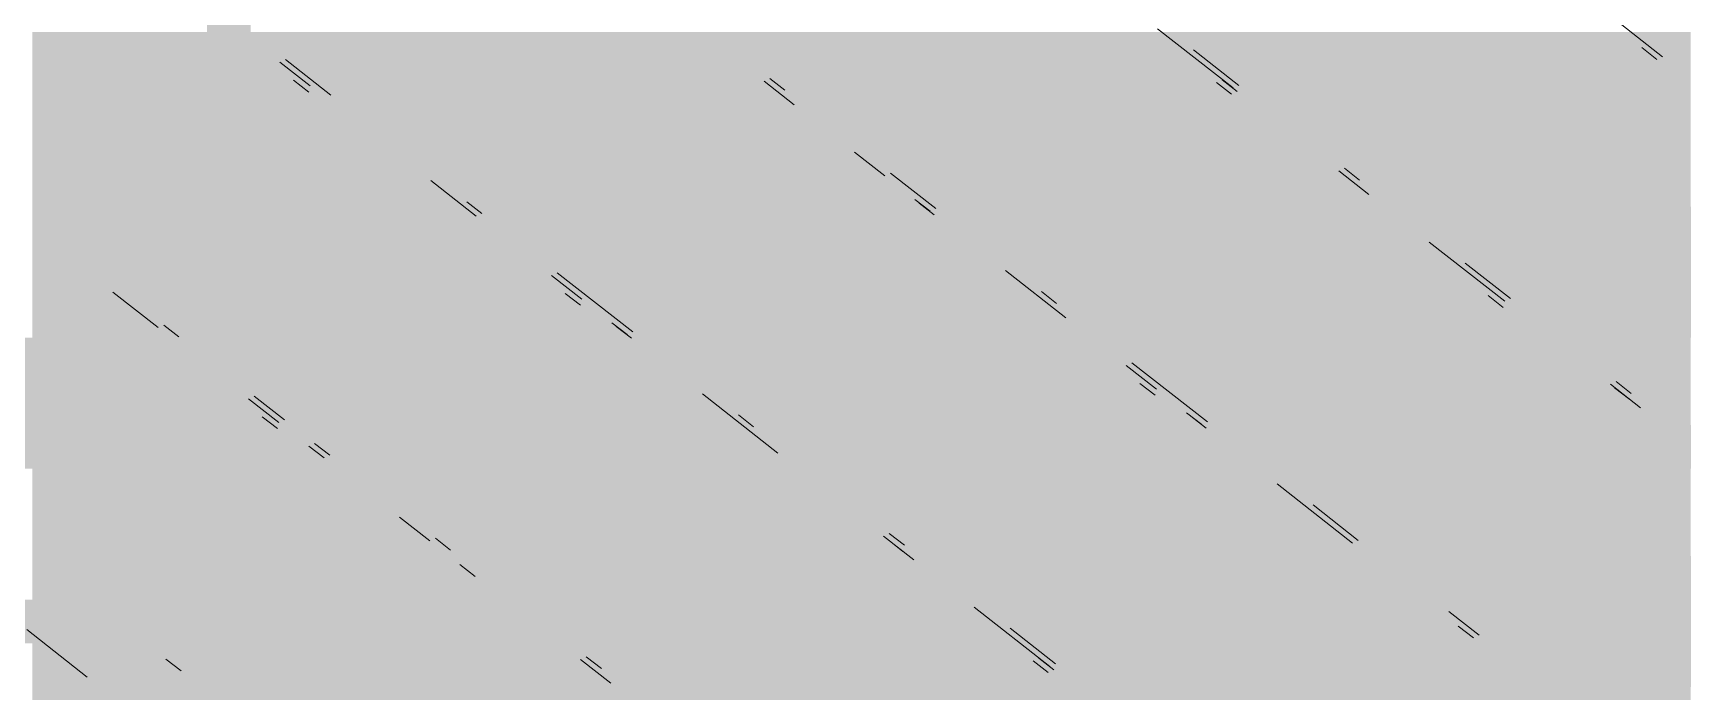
# Paper-space layout '03 3D Building and Roof' of a CAD drawing. Header units: millimetres. Extents: x 5 to 415, y 5 to 292.
# Drawn here: x 281.434 to 285.077, y 75.566 to 77.021 of the extents above; entities that cross this region are included whole.
import ezdxf

# ---------------------------------------------------------------- set-up
doc = ezdxf.new("R2010")
doc.units = ezdxf.units.MM
doc.layers.add('EXISTING', color=7, linetype='Continuous')
doc.layers.add('IMAGES', color=7, linetype='Continuous')

# ---------------------------------------------------------------- blocks, each defined once
blk = doc.blocks.new('SHEET_03')
at = {"layer": 'EXISTING', "color": 250, "lineweight": 9}
for p, q in [((283.9171, 77.0301), (284.0837, 76.8993)), ((285.0318, 76.9682), (284.9319, 77.0466)), ((284.986, 76.9885), (285.0194, 76.9623)), ((281.9791, 76.9564), (282.0458, 76.904)), ((282.0916, 76.8837), (281.9916, 76.9622)), ((284.0962, 76.9051), (283.9962, 76.9836)), ((282.0427, 76.8904), (282.0094, 76.9165)), ((283.0481, 76.9147), (283.1147, 76.8624)), ((283.0939, 76.8944), (283.0606, 76.9206)), ((284.0806, 76.8856), (284.0473, 76.9118)), ((284.0931, 76.8915), (284.0598, 76.9176)), ((283.248, 76.7578), (283.3147, 76.7055)), ((282.3124, 76.6948), (282.4124, 76.6163)), ((283.4272, 76.6329), (283.3272, 76.7113)), ((284.317, 76.7162), (284.3836, 76.6638)), ((284.3628, 76.6959), (284.3295, 76.722)), ((282.4249, 76.6222), (282.3915, 76.6483)), ((283.3813, 76.6531), (283.4147, 76.627)), ((283.4241, 76.6192), (283.3908, 76.6453)), ((284.5169, 76.5592), (284.6836, 76.4284)), ((284.6961, 76.4343), (284.5961, 76.5128)), ((282.579, 76.4855), (282.6457, 76.4332)), ((282.7581, 76.3606), (282.5915, 76.4914)), ((283.5813, 76.4962), (283.7146, 76.3916)), ((281.61, 76.4486), (281.71, 76.3702)), ((282.6426, 76.4195), (282.6093, 76.4457)), ((283.6938, 76.4236), (283.6604, 76.4497)), ((284.6805, 76.4147), (284.6472, 76.4409)), ((281.7558, 76.3499), (281.7225, 76.376)), ((282.7123, 76.3809), (282.7456, 76.3547)), ((282.7551, 76.3469), (282.7217, 76.373)), ((284.027, 76.162), (283.8604, 76.2928)), ((283.8479, 76.2869), (283.9146, 76.2346)), ((281.9891, 76.1668), (281.9225, 76.2191)), ((282.9123, 76.2239), (283.0789, 76.0931)), ((283.9115, 76.2209), (283.8782, 76.2471)), ((284.9169, 76.2453), (284.9835, 76.193)), ((284.9596, 76.2113), (284.9263, 76.2375)), ((284.9627, 76.225), (284.9294, 76.2512)), ((281.91, 76.2132), (281.9766, 76.1609)), ((283.9812, 76.1823), (284.0145, 76.1561)), ((281.9736, 76.1472), (281.9402, 76.1734)), ((283.0247, 76.1513), (282.9914, 76.1775)), ((284.024, 76.1483), (283.9906, 76.1745)), ((282.0891, 76.0883), (282.0558, 76.1144)), ((282.0433, 76.1086), (282.0766, 76.0824)), ((284.1812, 76.0253), (284.3478, 75.8945)), ((284.3603, 75.9004), (284.2603, 75.9789)), ((282.2432, 75.9516), (282.3099, 75.8993)), ((282.3557, 75.879), (282.3224, 75.9052)), ((283.3122, 75.91), (283.3788, 75.8577)), ((283.3549, 75.876), (283.3216, 75.9022)), ((283.358, 75.8897), (283.3247, 75.9159)), ((282.3765, 75.847), (282.4099, 75.8208)), ((283.5121, 75.753), (283.6788, 75.6223)), ((284.6269, 75.6911), (284.5603, 75.7435)), ((284.5811, 75.7114), (284.6144, 75.6853)), ((281.4203, 75.7034), (281.5536, 75.5987)), ((283.6913, 75.6281), (283.5913, 75.7066)), ((281.7608, 75.6124), (281.7275, 75.6385)), ((282.6431, 75.6377), (282.7098, 75.5854)), ((282.689, 75.6174), (282.6556, 75.6436)), ((283.6882, 75.6144), (283.6549, 75.6406)), ((283.6757, 75.6086), (283.6424, 75.6347))]:
    blk.add_line(p, q, dxfattribs=at)
at = {"layer": 'IMAGES', "color": 7}
for points in [[(281.8182, 76.9267), (281.9145, 76.9267), (281.8182, 77.1195), (281.9145, 77.1195)], [(281.4327, 76.9267), (281.7218, 76.9267), (281.4327, 77.0231), (281.7218, 77.0231)], [(281.7218, 76.9267), (281.8182, 76.9267), (281.7218, 77.0231), (281.8182, 77.0231)], [(281.9145, 76.9267), (282.0109, 76.9267), (281.9145, 77.0231), (282.0109, 77.0231)], [(282.0109, 76.9267), (282.1073, 76.9267), (282.0109, 77.0231), (282.1073, 77.0231)], [(282.1073, 76.9267), (282.2036, 76.9267), (282.1073, 77.0231), (282.2036, 77.0231)], [(282.2036, 76.9267), (282.6855, 76.9267), (282.2036, 77.0231), (282.6855, 77.0231)], [(282.6855, 76.9267), (282.7818, 76.9267), (282.6855, 77.0231), (282.7818, 77.0231)], [(282.7818, 76.9267), (282.8782, 76.9267), (282.7818, 77.0231), (282.8782, 77.0231)], [(282.8782, 76.9267), (283.0709, 76.9267), (282.8782, 77.0231), (283.0709, 77.0231)], [(283.0709, 76.9267), (283.2636, 76.9267), (283.0709, 77.0231), (283.2636, 77.0231)], [(283.2636, 76.9267), (283.7455, 76.9267), (283.2636, 77.0231), (283.7455, 77.0231)], [(283.7455, 76.9267), (283.8418, 76.9267), (283.7455, 77.0231), (283.8418, 77.0231)], [(283.8418, 76.9267), (283.9382, 76.9267), (283.8418, 77.0231), (283.9382, 77.0231)], [(283.9382, 76.9267), (284.1309, 76.9267), (283.9382, 77.0231), (284.1309, 77.0231)], [(284.1309, 76.9267), (284.2273, 76.9267), (284.1309, 77.0231), (284.2273, 77.0231)], [(284.2273, 76.9267), (284.3236, 76.9267), (284.2273, 77.0231), (284.3236, 77.0231)], [(284.3236, 76.9267), (284.8055, 76.9267), (284.3236, 77.0231), (284.8055, 77.0231)], [(284.8055, 76.9267), (284.9018, 76.9267), (284.8055, 77.0231), (284.9018, 77.0231)], [(284.9018, 76.9267), (285.0945, 76.9267), (284.9018, 77.0231), (285.0945, 77.0231)], [(281.4327, 76.8303), (281.5291, 76.8303), (281.4327, 76.9267), (281.5291, 76.9267)], [(281.5291, 76.8303), (281.8182, 76.8303), (281.5291, 76.9267), (281.8182, 76.9267)], [(281.8182, 76.8303), (281.9145, 76.8303), (281.8182, 76.9267), (281.9145, 76.9267)], [(281.9145, 76.8303), (282.0109, 76.8303), (281.9145, 76.9267), (282.0109, 76.9267)], [(282.0109, 76.8303), (282.2036, 76.8303), (282.0109, 76.9267), (282.2036, 76.9267)], [(282.2036, 76.8303), (282.3, 76.8303), (282.2036, 76.9267), (282.3, 76.9267)], [(282.3, 76.8303), (282.3964, 76.8303), (282.3, 76.9267), (282.3964, 76.9267)], [(282.3964, 76.8303), (282.8782, 76.8303), (282.3964, 76.9267), (282.8782, 76.9267)], [(282.8782, 76.8303), (282.9745, 76.8303), (282.8782, 76.9267), (282.9745, 76.9267)], [(282.9745, 76.8303), (283.1673, 76.8303), (282.9745, 76.9267), (283.1673, 76.9267)], [(283.1673, 76.8303), (283.2636, 76.8303), (283.1673, 76.9267), (283.2636, 76.9267)], [(283.2636, 76.8303), (283.36, 76.8303), (283.2636, 76.9267), (283.36, 76.9267)], [(283.36, 76.8303), (283.8418, 76.8303), (283.36, 76.9267), (283.8418, 76.9267)], [(283.8418, 76.8303), (283.9382, 76.8303), (283.8418, 76.9267), (283.9382, 76.9267)], [(283.9382, 76.8303), (284.0345, 76.8303), (283.9382, 76.9267), (284.0345, 76.9267)], [(284.0345, 76.8303), (284.2273, 76.8303), (284.0345, 76.9267), (284.2273, 76.9267)], [(284.2273, 76.8303), (284.3236, 76.8303), (284.2273, 76.9267), (284.3236, 76.9267)], [(284.3236, 76.8303), (284.42, 76.8303), (284.3236, 76.9267), (284.42, 76.9267)], [(284.42, 76.8303), (284.9982, 76.8303), (284.42, 76.9267), (284.9982, 76.9267)], [(284.9982, 76.8303), (285.0945, 76.8303), (284.9982, 76.9267), (285.0945, 76.9267)], [(281.4327, 76.7339), (281.5291, 76.7339), (281.4327, 76.8303), (281.5291, 76.8303)], [(281.5291, 76.7339), (281.6255, 76.7339), (281.5291, 76.8303), (281.6255, 76.8303)], [(281.6255, 76.7339), (281.9145, 76.7339), (281.6255, 76.8303), (281.9145, 76.8303)], [(281.9145, 76.7339), (282.0109, 76.7339), (281.9145, 76.8303), (282.0109, 76.8303)], [(282.0109, 76.7339), (282.1073, 76.7339), (282.0109, 76.8303), (282.1073, 76.8303)], [(282.1073, 76.7339), (282.2036, 76.7339), (282.1073, 76.8303), (282.2036, 76.8303)], [(282.2036, 76.7339), (282.3, 76.7339), (282.2036, 76.8303), (282.3, 76.8303)], [(282.3, 76.7339), (282.3964, 76.7339), (282.3, 76.8303), (282.3964, 76.8303)], [(282.3964, 76.7339), (282.4927, 76.7339), (282.3964, 76.8303), (282.4927, 76.8303)], [(282.4927, 76.7339), (282.9745, 76.7339), (282.4927, 76.8303), (282.9745, 76.8303)], [(282.9745, 76.7339), (283.0709, 76.7339), (282.9745, 76.8303), (283.0709, 76.8303)], [(283.0709, 76.7339), (283.1673, 76.7339), (283.0709, 76.8303), (283.1673, 76.8303)], [(283.1673, 76.7339), (283.2636, 76.7339), (283.1673, 76.8303), (283.2636, 76.8303)], [(283.2636, 76.7339), (283.36, 76.7339), (283.2636, 76.8303), (283.36, 76.8303)], [(283.36, 76.7339), (283.4564, 76.7339), (283.36, 76.8303), (283.4564, 76.8303)], [(283.4564, 76.7339), (284.0345, 76.7339), (283.4564, 76.8303), (284.0345, 76.8303)], [(284.0345, 76.7339), (284.1309, 76.7339), (284.0345, 76.8303), (284.1309, 76.8303)], [(284.1309, 76.7339), (284.3236, 76.7339), (284.1309, 76.8303), (284.3236, 76.8303)], [(284.3236, 76.7339), (284.42, 76.7339), (284.3236, 76.8303), (284.42, 76.8303)], [(284.42, 76.7339), (284.5164, 76.7339), (284.42, 76.8303), (284.5164, 76.8303)], [(284.5164, 76.7339), (284.9982, 76.7339), (284.5164, 76.8303), (284.9982, 76.8303)], [(284.9982, 76.7339), (285.0945, 76.7339), (284.9982, 76.8303), (285.0945, 76.8303)], [(281.4327, 76.6375), (281.5291, 76.6375), (281.4327, 76.7339), (281.5291, 76.7339)], [(281.5291, 76.6375), (281.6255, 76.6375), (281.5291, 76.7339), (281.6255, 76.7339)], [(281.6255, 76.6375), (281.8182, 76.6375), (281.6255, 76.7339), (281.8182, 76.7339)], [(281.8182, 76.6375), (282.1073, 76.6375), (281.8182, 76.7339), (282.1073, 76.7339)], [(282.1073, 76.6375), (282.2036, 76.6375), (282.1073, 76.7339), (282.2036, 76.7339)], [(282.2036, 76.6375), (282.3964, 76.6375), (282.2036, 76.7339), (282.3964, 76.7339)], [(282.3964, 76.6375), (282.4927, 76.6375), (282.3964, 76.7339), (282.4927, 76.7339)], [(282.4927, 76.6375), (282.5891, 76.6375), (282.4927, 76.7339), (282.5891, 76.7339)], [(282.5891, 76.6375), (283.0709, 76.6375), (282.5891, 76.7339), (283.0709, 76.7339)], [(283.0709, 76.6375), (283.1673, 76.6375), (283.0709, 76.7339), (283.1673, 76.7339)], [(283.1673, 76.6375), (283.2636, 76.6375), (283.1673, 76.7339), (283.2636, 76.7339)], [(283.2636, 76.6375), (283.4564, 76.6375), (283.2636, 76.7339), (283.4564, 76.7339)], [(283.4564, 76.6375), (283.5527, 76.6375), (283.4564, 76.7339), (283.5527, 76.7339)], [(283.5527, 76.6375), (283.6491, 76.6375), (283.5527, 76.7339), (283.6491, 76.7339)], [(283.6491, 76.6375), (284.1309, 76.6375), (283.6491, 76.7339), (284.1309, 76.7339)], [(284.1309, 76.6375), (284.2273, 76.6375), (284.1309, 76.7339), (284.2273, 76.7339)], [(284.2273, 76.6375), (284.42, 76.6375), (284.2273, 76.7339), (284.42, 76.7339)], [(284.42, 76.6375), (284.5164, 76.6375), (284.42, 76.7339), (284.5164, 76.7339)], [(284.5164, 76.6375), (284.6127, 76.6375), (284.5164, 76.7339), (284.6127, 76.7339)], [(284.6127, 76.6375), (285.0945, 76.6375), (284.6127, 76.7339), (285.0945, 76.7339)], [(281.4327, 76.5411), (281.5291, 76.5411), (281.4327, 76.6375), (281.5291, 76.6375)], [(281.5291, 76.5411), (281.6255, 76.5411), (281.5291, 76.6375), (281.6255, 76.6375)], [(281.6255, 76.5411), (281.7218, 76.5411), (281.6255, 76.6375), (281.7218, 76.6375)], [(281.7218, 76.5411), (281.8182, 76.5411), (281.7218, 76.6375), (281.8182, 76.6375)], [(281.8182, 76.5411), (281.9145, 76.5411), (281.8182, 76.6375), (281.9145, 76.6375)], [(281.9145, 76.5411), (282.2036, 76.5411), (281.9145, 76.6375), (282.2036, 76.6375)], [(282.2036, 76.5411), (282.3, 76.5411), (282.2036, 76.6375), (282.3, 76.6375)], [(282.3, 76.5411), (282.3964, 76.5411), (282.3, 76.6375), (282.3964, 76.6375)], [(282.3964, 76.5411), (282.4927, 76.5411), (282.3964, 76.6375), (282.4927, 76.6375)], [(282.4927, 76.5411), (282.5891, 76.5411), (282.4927, 76.6375), (282.5891, 76.6375)], [(282.5891, 76.5411), (282.6855, 76.5411), (282.5891, 76.6375), (282.6855, 76.6375)], [(282.6855, 76.5411), (283.2636, 76.5411), (282.6855, 76.6375), (283.2636, 76.6375)], [(283.2636, 76.5411), (283.36, 76.5411), (283.2636, 76.6375), (283.36, 76.6375)], [(283.36, 76.5411), (283.5527, 76.5411), (283.36, 76.6375), (283.5527, 76.6375)], [(283.5527, 76.5411), (283.6491, 76.5411), (283.5527, 76.6375), (283.6491, 76.6375)], [(283.6491, 76.5411), (283.7455, 76.5411), (283.6491, 76.6375), (283.7455, 76.6375)], [(283.7455, 76.5411), (284.2273, 76.5411), (283.7455, 76.6375), (284.2273, 76.6375)], [(284.2273, 76.5411), (284.3236, 76.5411), (284.2273, 76.6375), (284.3236, 76.6375)], [(284.3236, 76.5411), (284.42, 76.5411), (284.3236, 76.6375), (284.42, 76.6375)], [(284.42, 76.5411), (284.5164, 76.5411), (284.42, 76.6375), (284.5164, 76.6375)], [(284.5164, 76.5411), (284.6127, 76.5411), (284.5164, 76.6375), (284.6127, 76.6375)], [(284.6127, 76.5411), (284.7091, 76.5411), (284.6127, 76.6375), (284.7091, 76.6375)], [(284.7091, 76.5411), (284.8055, 76.5411), (284.7091, 76.6375), (284.8055, 76.6375)], [(284.8055, 76.5411), (285.2873, 76.5411), (284.8055, 76.6375), (285.2873, 76.6375)], [(281.4327, 76.4446), (281.5291, 76.4446), (281.4327, 76.5411), (281.5291, 76.5411)], [(281.5291, 76.4446), (281.7218, 76.4446), (281.5291, 76.5411), (281.7218, 76.5411)], [(281.7218, 76.4446), (281.8182, 76.4446), (281.7218, 76.5411), (281.8182, 76.5411)], [(281.8182, 76.4446), (281.9145, 76.4446), (281.8182, 76.5411), (281.9145, 76.5411)], [(281.9145, 76.4446), (282.0109, 76.4446), (281.9145, 76.5411), (282.0109, 76.5411)], [(282.0109, 76.4446), (282.3, 76.4446), (282.0109, 76.5411), (282.3, 76.5411)], [(282.3, 76.4446), (282.3964, 76.4446), (282.3, 76.5411), (282.3964, 76.5411)], [(282.3964, 76.4446), (282.4927, 76.4446), (282.3964, 76.5411), (282.4927, 76.5411)], [(282.4927, 76.4446), (282.5891, 76.4446), (282.4927, 76.5411), (282.5891, 76.5411)], [(282.5891, 76.4446), (282.6855, 76.4446), (282.5891, 76.5411), (282.6855, 76.5411)], [(282.6855, 76.4446), (282.7818, 76.4446), (282.6855, 76.5411), (282.7818, 76.5411)], [(282.7818, 76.4446), (283.36, 76.4446), (282.7818, 76.5411), (283.36, 76.5411)], [(283.36, 76.4446), (283.4564, 76.4446), (283.36, 76.5411), (283.4564, 76.5411)], [(283.4564, 76.4446), (283.5527, 76.4446), (283.4564, 76.5411), (283.5527, 76.5411)], [(283.5527, 76.4446), (283.6491, 76.4446), (283.5527, 76.5411), (283.6491, 76.5411)], [(283.6491, 76.4446), (283.7455, 76.4446), (283.6491, 76.5411), (283.7455, 76.5411)], [(283.7455, 76.4446), (283.8418, 76.4446), (283.7455, 76.5411), (283.8418, 76.5411)], [(283.8418, 76.4446), (284.3236, 76.4446), (283.8418, 76.5411), (284.3236, 76.5411)], [(284.3236, 76.4446), (284.42, 76.4446), (284.3236, 76.5411), (284.42, 76.5411)], [(284.42, 76.4446), (284.5164, 76.4446), (284.42, 76.5411), (284.5164, 76.5411)], [(284.5164, 76.4446), (284.7091, 76.4446), (284.5164, 76.5411), (284.7091, 76.5411)], [(284.7091, 76.4446), (284.8055, 76.4446), (284.7091, 76.5411), (284.8055, 76.5411)], [(284.8055, 76.4446), (285.3836, 76.4446), (284.8055, 76.5411), (285.3836, 76.5411)], [(281.4327, 76.3482), (281.5291, 76.3482), (281.4327, 76.4446), (281.5291, 76.4446)], [(281.5291, 76.3482), (281.6255, 76.3482), (281.5291, 76.4446), (281.6255, 76.4446)], [(281.6255, 76.3482), (281.7218, 76.3482), (281.6255, 76.4446), (281.7218, 76.4446)], [(281.7218, 76.3482), (281.8182, 76.3482), (281.7218, 76.4446), (281.8182, 76.4446)], [(281.8182, 76.3482), (281.9145, 76.3482), (281.8182, 76.4446), (281.9145, 76.4446)], [(281.9145, 76.3482), (282.0109, 76.3482), (281.9145, 76.4446), (282.0109, 76.4446)], [(282.0109, 76.3482), (282.1073, 76.3482), (282.0109, 76.4446), (282.1073, 76.4446)], [(282.1073, 76.3482), (282.2036, 76.3482), (282.1073, 76.4446), (282.2036, 76.4446)], [(282.2036, 76.3482), (282.4927, 76.3482), (282.2036, 76.4446), (282.4927, 76.4446)], [(282.4927, 76.3482), (282.5891, 76.3482), (282.4927, 76.4446), (282.5891, 76.4446)], [(282.5891, 76.3482), (282.7818, 76.3482), (282.5891, 76.4446), (282.7818, 76.4446)], [(282.7818, 76.3482), (282.8782, 76.3482), (282.7818, 76.4446), (282.8782, 76.4446)], [(282.8782, 76.3482), (282.9745, 76.3482), (282.8782, 76.4446), (282.9745, 76.4446)], [(282.9745, 76.3482), (283.4564, 76.3482), (282.9745, 76.4446), (283.4564, 76.4446)], [(283.4564, 76.3482), (283.5527, 76.3482), (283.4564, 76.4446), (283.5527, 76.4446)], [(283.5527, 76.3482), (283.6491, 76.3482), (283.5527, 76.4446), (283.6491, 76.4446)], [(283.6491, 76.3482), (283.7455, 76.3482), (283.6491, 76.4446), (283.7455, 76.4446)], [(283.7455, 76.2518), (283.8418, 76.2518), (283.7455, 76.4446), (283.8418, 76.4446)], [(283.8418, 76.3482), (283.9382, 76.3482), (283.8418, 76.4446), (283.9382, 76.4446)], [(283.9382, 76.3482), (284.5164, 76.3482), (283.9382, 76.4446), (284.5164, 76.4446)], [(284.5164, 76.3482), (284.6127, 76.3482), (284.5164, 76.4446), (284.6127, 76.4446)], [(284.6127, 76.3482), (284.8055, 76.3482), (284.6127, 76.4446), (284.8055, 76.4446)], [(284.8055, 76.3482), (284.9018, 76.3482), (284.8055, 76.4446), (284.9018, 76.4446)], [(284.9018, 76.3482), (284.9982, 76.3482), (284.9018, 76.4446), (284.9982, 76.4446)], [(284.9982, 76.3482), (285.48, 76.3482), (284.9982, 76.4446), (285.48, 76.4446)], [(281.1436, 76.2518), (281.5291, 76.2518), (281.1436, 76.3482), (281.5291, 76.3482)], [(281.5291, 76.2518), (281.6255, 76.2518), (281.5291, 76.3482), (281.6255, 76.3482)], [(281.6255, 76.2518), (281.7218, 76.2518), (281.6255, 76.3482), (281.7218, 76.3482)], [(281.7218, 76.2518), (281.8182, 76.2518), (281.7218, 76.3482), (281.8182, 76.3482)], [(281.8182, 76.2518), (281.9145, 76.2518), (281.8182, 76.3482), (281.9145, 76.3482)], [(281.9145, 76.2518), (282.0109, 76.2518), (281.9145, 76.3482), (282.0109, 76.3482)], [(282.0109, 76.2518), (282.1073, 76.2518), (282.0109, 76.3482), (282.1073, 76.3482)], [(282.1073, 76.2518), (282.2036, 76.2518), (282.1073, 76.3482), (282.2036, 76.3482)], [(282.2036, 76.2518), (282.3, 76.2518), (282.2036, 76.3482), (282.3, 76.3482)], [(282.3, 76.1554), (282.6855, 76.1554), (282.3, 76.3482), (282.6855, 76.3482)], [(282.6855, 76.2518), (282.7818, 76.2518), (282.6855, 76.3482), (282.7818, 76.3482)], [(282.7818, 76.2518), (282.8782, 76.2518), (282.7818, 76.3482), (282.8782, 76.3482)], [(282.8782, 76.2518), (282.9745, 76.2518), (282.8782, 76.3482), (282.9745, 76.3482)], [(282.9745, 76.2518), (283.0709, 76.2518), (282.9745, 76.3482), (283.0709, 76.3482)], [(283.0709, 76.2518), (283.5527, 76.2518), (283.0709, 76.3482), (283.5527, 76.3482)], [(283.5527, 76.2518), (283.6491, 76.2518), (283.5527, 76.3482), (283.6491, 76.3482)], [(283.6491, 76.2518), (283.7455, 76.2518), (283.6491, 76.3482), (283.7455, 76.3482)], [(283.8418, 76.2518), (283.9382, 76.2518), (283.8418, 76.3482), (283.9382, 76.3482)], [(283.9382, 76.2518), (284.0345, 76.2518), (283.9382, 76.3482), (284.0345, 76.3482)], [(284.0345, 76.2518), (284.1309, 76.2518), (284.0345, 76.3482), (284.1309, 76.3482)], [(284.1309, 76.2518), (284.6127, 76.2518), (284.1309, 76.3482), (284.6127, 76.3482)], [(284.6127, 76.2518), (284.7091, 76.2518), (284.6127, 76.3482), (284.7091, 76.3482)], [(284.7091, 76.2518), (284.8055, 76.2518), (284.7091, 76.3482), (284.8055, 76.3482)], [(284.8055, 76.2518), (284.9018, 76.2518), (284.8055, 76.3482), (284.9018, 76.3482)], [(284.9018, 76.2518), (284.9982, 76.2518), (284.9018, 76.3482), (284.9982, 76.3482)], [(284.9982, 76.2518), (285.0945, 76.2518), (284.9982, 76.3482), (285.0945, 76.3482)], [(281.24, 76.1554), (281.6255, 76.1554), (281.24, 76.2518), (281.6255, 76.2518)], [(281.6255, 76.1554), (281.7218, 76.1554), (281.6255, 76.2518), (281.7218, 76.2518)], [(281.7218, 76.1554), (281.8182, 76.1554), (281.7218, 76.2518), (281.8182, 76.2518)], [(281.8182, 76.1554), (282.0109, 76.1554), (281.8182, 76.2518), (282.0109, 76.2518)], [(282.0109, 76.1554), (282.1073, 76.1554), (282.0109, 76.2518), (282.1073, 76.2518)], [(282.1073, 76.1554), (282.2036, 76.1554), (282.1073, 76.2518), (282.2036, 76.2518)], [(282.2036, 76.1554), (282.3, 76.1554), (282.2036, 76.2518), (282.3, 76.2518)], [(282.6855, 76.1554), (282.7818, 76.1554), (282.6855, 76.2518), (282.7818, 76.2518)], [(282.7818, 76.1554), (282.8782, 76.1554), (282.7818, 76.2518), (282.8782, 76.2518)], [(282.8782, 76.1554), (283.0709, 76.1554), (282.8782, 76.2518), (283.0709, 76.2518)], [(283.0709, 76.1554), (283.1673, 76.1554), (283.0709, 76.2518), (283.1673, 76.2518)], [(283.1673, 76.1554), (283.6491, 76.1554), (283.1673, 76.2518), (283.6491, 76.2518)], [(283.6491, 76.1554), (283.7455, 76.1554), (283.6491, 76.2518), (283.7455, 76.2518)], [(283.7455, 76.1554), (283.8418, 76.1554), (283.7455, 76.2518), (283.8418, 76.2518)], [(283.8418, 76.1554), (284.0345, 76.1554), (283.8418, 76.2518), (284.0345, 76.2518)], [(284.0345, 76.1554), (284.1309, 76.1554), (284.0345, 76.2518), (284.1309, 76.2518)], [(284.1309, 76.1554), (284.2273, 76.1554), (284.1309, 76.2518), (284.2273, 76.2518)], [(284.2273, 76.1554), (284.7091, 76.1554), (284.2273, 76.2518), (284.7091, 76.2518)], [(284.7091, 76.1554), (284.8055, 76.1554), (284.7091, 76.2518), (284.8055, 76.2518)], [(284.8055, 76.1554), (284.9018, 76.1554), (284.8055, 76.2518), (284.9018, 76.2518)], [(284.9018, 76.1554), (285.0945, 76.1554), (284.9018, 76.2518), (285.0945, 76.2518)], [(281.3364, 76.059), (281.8182, 76.059), (281.3364, 76.1554), (281.8182, 76.1554)], [(281.8182, 76.059), (281.9145, 76.059), (281.8182, 76.1554), (281.9145, 76.1554)], [(281.9145, 76.059), (282.0109, 76.059), (281.9145, 76.1554), (282.0109, 76.1554)], [(282.0109, 76.059), (282.1073, 76.059), (282.0109, 76.1554), (282.1073, 76.1554)], [(282.1073, 76.059), (282.2036, 76.059), (282.1073, 76.1554), (282.2036, 76.1554)], [(282.2036, 76.059), (282.3, 76.059), (282.2036, 76.1554), (282.3, 76.1554)], [(282.3, 76.059), (282.4927, 76.059), (282.3, 76.1554), (282.4927, 76.1554)], [(282.4927, 76.059), (282.8782, 76.059), (282.4927, 76.1554), (282.8782, 76.1554)], [(282.8782, 76.059), (282.9745, 76.059), (282.8782, 76.1554), (282.9745, 76.1554)], [(282.9745, 76.059), (283.1673, 76.059), (282.9745, 76.1554), (283.1673, 76.1554)], [(283.1673, 76.059), (283.2636, 76.059), (283.1673, 76.1554), (283.2636, 76.1554)], [(283.2636, 76.059), (283.36, 76.059), (283.2636, 76.1554), (283.36, 76.1554)], [(283.36, 76.059), (283.8418, 76.059), (283.36, 76.1554), (283.8418, 76.1554)], [(283.8418, 76.059), (283.9382, 76.059), (283.8418, 76.1554), (283.9382, 76.1554)], [(283.9382, 76.059), (284.2273, 76.059), (283.9382, 76.1554), (284.2273, 76.1554)], [(284.2273, 76.059), (284.8055, 76.059), (284.2273, 76.1554), (284.8055, 76.1554)], [(284.8055, 76.059), (284.9018, 76.059), (284.8055, 76.1554), (284.9018, 76.1554)], [(284.9018, 76.059), (284.9982, 76.059), (284.9018, 76.1554), (284.9982, 76.1554)], [(284.9982, 76.059), (285.1909, 76.059), (284.9982, 76.1554), (285.1909, 76.1554)], [(281.4327, 75.9626), (281.5291, 75.9626), (281.4327, 76.059), (281.5291, 76.059)], [(281.5291, 75.9626), (281.9145, 75.9626), (281.5291, 76.059), (281.9145, 76.059)], [(281.9145, 75.9626), (282.0109, 75.9626), (281.9145, 76.059), (282.0109, 76.059)], [(282.0109, 75.9626), (282.1073, 75.9626), (282.0109, 76.059), (282.1073, 76.059)], [(282.1073, 75.9626), (282.3, 75.9626), (282.1073, 76.059), (282.3, 76.059)], [(282.3, 75.9626), (282.3964, 75.9626), (282.3, 76.059), (282.3964, 76.059)], [(282.3964, 75.9626), (282.4927, 75.9626), (282.3964, 76.059), (282.4927, 76.059)], [(282.4927, 75.9626), (282.5891, 75.9626), (282.4927, 76.059), (282.5891, 76.059)], [(282.5891, 75.9626), (282.6855, 75.9626), (282.5891, 76.059), (282.6855, 76.059)], [(282.6855, 75.9626), (282.8782, 75.9626), (282.6855, 76.059), (282.8782, 76.059)], [(282.8782, 75.9626), (282.9745, 75.9626), (282.8782, 76.059), (282.9745, 76.059)], [(282.9745, 75.9626), (283.0709, 75.9626), (282.9745, 76.059), (283.0709, 76.059)], [(283.0709, 75.9626), (283.1673, 75.9626), (283.0709, 76.059), (283.1673, 76.059)], [(283.1673, 75.9626), (283.2636, 75.9626), (283.1673, 76.059), (283.2636, 76.059)], [(283.2636, 75.9626), (283.36, 75.9626), (283.2636, 76.059), (283.36, 76.059)], [(283.36, 75.9626), (283.4564, 75.9626), (283.36, 76.059), (283.4564, 76.059)], [(283.4564, 75.9626), (283.9382, 75.9626), (283.4564, 76.059), (283.9382, 76.059)], [(283.9382, 75.9626), (284.0345, 75.9626), (283.9382, 76.059), (284.0345, 76.059)], [(284.0345, 75.9626), (284.1309, 75.9626), (284.0345, 76.059), (284.1309, 76.059)], [(284.1309, 75.9626), (284.3236, 75.9626), (284.1309, 76.059), (284.3236, 76.059)], [(284.3236, 75.9626), (284.9018, 75.9626), (284.3236, 76.059), (284.9018, 76.059)], [(284.9018, 75.9626), (284.9982, 75.9626), (284.9018, 76.059), (284.9982, 76.059)], [(284.9982, 75.9626), (285.0945, 75.9626), (284.9982, 76.059), (285.0945, 76.059)], [(281.4327, 75.8662), (281.6255, 75.8662), (281.4327, 75.9626), (281.6255, 75.9626)], [(281.6255, 75.8662), (282.0109, 75.8662), (281.6255, 75.9626), (282.0109, 75.9626)], [(282.0109, 75.8662), (282.2036, 75.8662), (282.0109, 75.9626), (282.2036, 75.9626)], [(282.2036, 75.8662), (282.3964, 75.8662), (282.2036, 75.9626), (282.3964, 75.9626)], [(282.3964, 75.8662), (282.4927, 75.8662), (282.3964, 75.9626), (282.4927, 75.9626)], [(282.4927, 75.8662), (282.5891, 75.8662), (282.4927, 75.9626), (282.5891, 75.9626)], [(282.5891, 75.8662), (282.6855, 75.8662), (282.5891, 75.9626), (282.6855, 75.9626)], [(282.6855, 75.8662), (282.7818, 75.8662), (282.6855, 75.9626), (282.7818, 75.9626)], [(282.7818, 75.8662), (283.0709, 75.8662), (282.7818, 75.9626), (283.0709, 75.9626)], [(283.0709, 75.8662), (283.1673, 75.8662), (283.0709, 75.9626), (283.1673, 75.9626)], [(283.1673, 75.8662), (283.2636, 75.8662), (283.1673, 75.9626), (283.2636, 75.9626)], [(283.2636, 75.8662), (283.36, 75.8662), (283.2636, 75.9626), (283.36, 75.9626)], [(283.36, 75.8662), (283.4564, 75.8662), (283.36, 75.9626), (283.4564, 75.9626)], [(283.4564, 75.8662), (283.5527, 75.8662), (283.4564, 75.9626), (283.5527, 75.9626)], [(283.5527, 75.8662), (284.2273, 75.8662), (283.5527, 75.9626), (284.2273, 75.9626)], [(284.2273, 75.8662), (284.42, 75.8662), (284.2273, 75.9626), (284.42, 75.9626)], [(284.42, 75.8662), (285.0945, 75.8662), (284.42, 75.9626), (285.0945, 75.9626)], [(281.4327, 75.7698), (281.5291, 75.7698), (281.4327, 75.8662), (281.5291, 75.8662)], [(281.5291, 75.7698), (281.6255, 75.7698), (281.5291, 75.8662), (281.6255, 75.8662)], [(281.6255, 75.7698), (281.7218, 75.7698), (281.6255, 75.8662), (281.7218, 75.8662)], [(281.7218, 75.7698), (281.8182, 75.7698), (281.7218, 75.8662), (281.8182, 75.8662)], [(281.8182, 75.7698), (282.1073, 75.7698), (281.8182, 75.8662), (282.1073, 75.8662)], [(282.1073, 75.7698), (282.2036, 75.7698), (282.1073, 75.8662), (282.2036, 75.8662)], [(282.2036, 75.7698), (282.3, 75.7698), (282.2036, 75.8662), (282.3, 75.8662)], [(282.3, 75.7698), (282.3964, 75.7698), (282.3, 75.8662), (282.3964, 75.8662)], [(282.3964, 75.7698), (282.4927, 75.7698), (282.3964, 75.8662), (282.4927, 75.8662)], [(282.4927, 75.7698), (282.5891, 75.7698), (282.4927, 75.8662), (282.5891, 75.8662)], [(282.5891, 75.6734), (282.6855, 75.6734), (282.5891, 75.8662), (282.6855, 75.8662)], [(282.6855, 75.7698), (282.7818, 75.7698), (282.6855, 75.8662), (282.7818, 75.8662)], [(282.7818, 75.7698), (282.8782, 75.7698), (282.7818, 75.8662), (282.8782, 75.8662)], [(282.8782, 75.7698), (283.1673, 75.7698), (282.8782, 75.8662), (283.1673, 75.8662)], [(283.1673, 75.7698), (283.2636, 75.7698), (283.1673, 75.8662), (283.2636, 75.8662)], [(283.2636, 75.7698), (283.36, 75.7698), (283.2636, 75.8662), (283.36, 75.8662)], [(283.36, 75.7698), (283.5527, 75.7698), (283.36, 75.8662), (283.5527, 75.8662)], [(283.5527, 75.7698), (283.6491, 75.7698), (283.5527, 75.8662), (283.6491, 75.8662)], [(283.6491, 75.7698), (283.7455, 75.7698), (283.6491, 75.8662), (283.7455, 75.8662)], [(283.7455, 75.7698), (284.2273, 75.7698), (283.7455, 75.8662), (284.2273, 75.8662)], [(284.2273, 75.7698), (284.3236, 75.7698), (284.2273, 75.8662), (284.3236, 75.8662)], [(284.3236, 75.7698), (284.42, 75.7698), (284.3236, 75.8662), (284.42, 75.8662)], [(284.42, 75.7698), (284.5164, 75.7698), (284.42, 75.8662), (284.5164, 75.8662)], [(284.5164, 75.7698), (284.6127, 75.7698), (284.5164, 75.8662), (284.6127, 75.8662)], [(284.6127, 75.7698), (284.7091, 75.7698), (284.6127, 75.8662), (284.7091, 75.8662)], [(284.7091, 75.7698), (285.1909, 75.7698), (284.7091, 75.8662), (285.1909, 75.8662)], [(281.3364, 75.6734), (281.5291, 75.6734), (281.3364, 75.7698), (281.5291, 75.7698)], [(281.5291, 75.6734), (281.6255, 75.6734), (281.5291, 75.7698), (281.6255, 75.7698)], [(281.6255, 75.6734), (281.7218, 75.6734), (281.6255, 75.7698), (281.7218, 75.7698)], [(281.7218, 75.6734), (281.8182, 75.6734), (281.7218, 75.7698), (281.8182, 75.7698)], [(281.8182, 75.6734), (282.3, 75.6734), (281.8182, 75.7698), (282.3, 75.7698)], [(282.3, 75.6734), (282.3964, 75.6734), (282.3, 75.7698), (282.3964, 75.7698)], [(282.3964, 75.6734), (282.4927, 75.6734), (282.3964, 75.7698), (282.4927, 75.7698)], [(282.4927, 75.6734), (282.5891, 75.6734), (282.4927, 75.7698), (282.5891, 75.7698)], [(282.6855, 75.6734), (282.7818, 75.6734), (282.6855, 75.7698), (282.7818, 75.7698)], [(282.7818, 75.6734), (282.8782, 75.6734), (282.7818, 75.7698), (282.8782, 75.7698)], [(282.8782, 75.6734), (282.9745, 75.6734), (282.8782, 75.7698), (282.9745, 75.7698)], [(282.9745, 75.6734), (283.2636, 75.6734), (282.9745, 75.7698), (283.2636, 75.7698)], [(283.2636, 75.6734), (283.36, 75.6734), (283.2636, 75.7698), (283.36, 75.7698)], [(283.36, 75.6734), (283.4564, 75.6734), (283.36, 75.7698), (283.4564, 75.7698)], [(283.4564, 75.6734), (283.6491, 75.6734), (283.4564, 75.7698), (283.6491, 75.7698)], [(283.6491, 75.6734), (283.7455, 75.6734), (283.6491, 75.7698), (283.7455, 75.7698)], [(283.7455, 75.6734), (283.8418, 75.6734), (283.7455, 75.7698), (283.8418, 75.7698)], [(283.8418, 75.6734), (284.3236, 75.6734), (283.8418, 75.7698), (284.3236, 75.7698)], [(284.3236, 75.6734), (284.42, 75.6734), (284.3236, 75.7698), (284.42, 75.7698)], [(284.42, 75.6734), (284.5164, 75.6734), (284.42, 75.7698), (284.5164, 75.7698)], [(284.5164, 75.6734), (284.7091, 75.6734), (284.5164, 75.7698), (284.7091, 75.7698)], [(284.7091, 75.6734), (284.8055, 75.6734), (284.7091, 75.7698), (284.8055, 75.7698)], [(284.8055, 75.6734), (285.3836, 75.6734), (284.8055, 75.7698), (285.3836, 75.7698)], [(281.4327, 75.577), (281.5291, 75.577), (281.4327, 75.6734), (281.5291, 75.6734)], [(281.5291, 75.577), (281.6255, 75.577), (281.5291, 75.6734), (281.6255, 75.6734)], [(281.6255, 75.577), (281.7218, 75.577), (281.6255, 75.6734), (281.7218, 75.6734)], [(281.7218, 75.577), (281.8182, 75.577), (281.7218, 75.6734), (281.8182, 75.6734)], [(281.8182, 75.577), (281.9145, 75.577), (281.8182, 75.6734), (281.9145, 75.6734)], [(281.9145, 75.577), (282.0109, 75.577), (281.9145, 75.6734), (282.0109, 75.6734)], [(282.0109, 75.577), (282.3964, 75.577), (282.0109, 75.6734), (282.3964, 75.6734)], [(282.3964, 75.577), (282.4927, 75.577), (282.3964, 75.6734), (282.4927, 75.6734)], [(282.4927, 75.577), (282.5891, 75.577), (282.4927, 75.6734), (282.5891, 75.6734)], [(282.5891, 75.577), (282.6855, 75.577), (282.5891, 75.6734), (282.6855, 75.6734)], [(282.6855, 75.577), (282.7818, 75.577), (282.6855, 75.6734), (282.7818, 75.6734)], [(282.7818, 75.577), (282.8782, 75.577), (282.7818, 75.6734), (282.8782, 75.6734)], [(282.8782, 75.577), (282.9745, 75.577), (282.8782, 75.6734), (282.9745, 75.6734)], [(282.9745, 75.577), (283.0709, 75.577), (282.9745, 75.6734), (283.0709, 75.6734)], [(283.0709, 75.577), (283.4564, 75.577), (283.0709, 75.6734), (283.4564, 75.6734)], [(283.4564, 75.577), (283.5527, 75.577), (283.4564, 75.6734), (283.5527, 75.6734)], [(283.5527, 75.577), (283.7455, 75.577), (283.5527, 75.6734), (283.7455, 75.6734)], [(283.7455, 75.577), (283.8418, 75.577), (283.7455, 75.6734), (283.8418, 75.6734)], [(283.8418, 75.577), (284.42, 75.577), (283.8418, 75.6734), (284.42, 75.6734)], [(284.42, 75.577), (284.5164, 75.577), (284.42, 75.6734), (284.5164, 75.6734)], [(284.5164, 75.577), (284.6127, 75.577), (284.5164, 75.6734), (284.6127, 75.6734)], [(284.6127, 75.577), (284.8055, 75.577), (284.6127, 75.6734), (284.8055, 75.6734)], [(284.8055, 75.577), (284.9018, 75.577), (284.8055, 75.6734), (284.9018, 75.6734)], [(284.9018, 75.577), (284.9982, 75.577), (284.9018, 75.6734), (284.9982, 75.6734)], [(284.9982, 75.577), (285.5764, 75.577), (284.9982, 75.6734), (285.5764, 75.6734)], [(281.4327, 75.4806), (281.5291, 75.4806), (281.4327, 75.577), (281.5291, 75.577)], [(281.5291, 75.4806), (281.6255, 75.4806), (281.5291, 75.577), (281.6255, 75.577)], [(281.6255, 75.4806), (281.9145, 75.4806), (281.6255, 75.577), (281.9145, 75.577)], [(281.9145, 75.4806), (282.0109, 75.4806), (281.9145, 75.577), (282.0109, 75.577)], [(282.0109, 75.4806), (282.1073, 75.4806), (282.0109, 75.577), (282.1073, 75.577)], [(282.1073, 75.4806), (282.4927, 75.4806), (282.1073, 75.577), (282.4927, 75.577)], [(282.4927, 75.4806), (282.5891, 75.4806), (282.4927, 75.577), (282.5891, 75.577)], [(282.5891, 75.4806), (282.6855, 75.4806), (282.5891, 75.577), (282.6855, 75.577)], [(282.6855, 75.4806), (282.8782, 75.4806), (282.6855, 75.577), (282.8782, 75.577)], [(282.8782, 75.4806), (282.9745, 75.4806), (282.8782, 75.577), (282.9745, 75.577)], [(282.9745, 75.4806), (283.0709, 75.4806), (282.9745, 75.577), (283.0709, 75.577)], [(283.0709, 75.4806), (283.1673, 75.4806), (283.0709, 75.577), (283.1673, 75.577)], [(283.1673, 75.4806), (283.2636, 75.4806), (283.1673, 75.577), (283.2636, 75.577)], [(283.2636, 75.4806), (283.6491, 75.4806), (283.2636, 75.577), (283.6491, 75.577)], [(283.6491, 75.4806), (283.7455, 75.4806), (283.6491, 75.577), (283.7455, 75.577)], [(283.7455, 75.4806), (283.9382, 75.4806), (283.7455, 75.577), (283.9382, 75.577)], [(283.9382, 75.4806), (284.0345, 75.4806), (283.9382, 75.577), (284.0345, 75.577)], [(284.0345, 75.4806), (284.5164, 75.4806), (284.0345, 75.577), (284.5164, 75.577)], [(284.5164, 75.4806), (284.6127, 75.4806), (284.5164, 75.577), (284.6127, 75.577)], [(284.6127, 75.4806), (284.7091, 75.4806), (284.6127, 75.577), (284.7091, 75.577)], [(284.7091, 75.4806), (284.9018, 75.4806), (284.7091, 75.577), (284.9018, 75.577)], [(284.9018, 75.4806), (284.9982, 75.4806), (284.9018, 75.577), (284.9982, 75.577)], [(284.9982, 75.4806), (285.0945, 75.4806), (284.9982, 75.577), (285.0945, 75.577)]]:
    blk.add_solid(points, dxfattribs=at)

psp = doc.layouts.new('03 3D Building and Roof')

# ---------------------------------------------------------------- block references
psp.add_blockref('SHEET_03', (0, 0))

doc.saveas('drawing.dxf')
